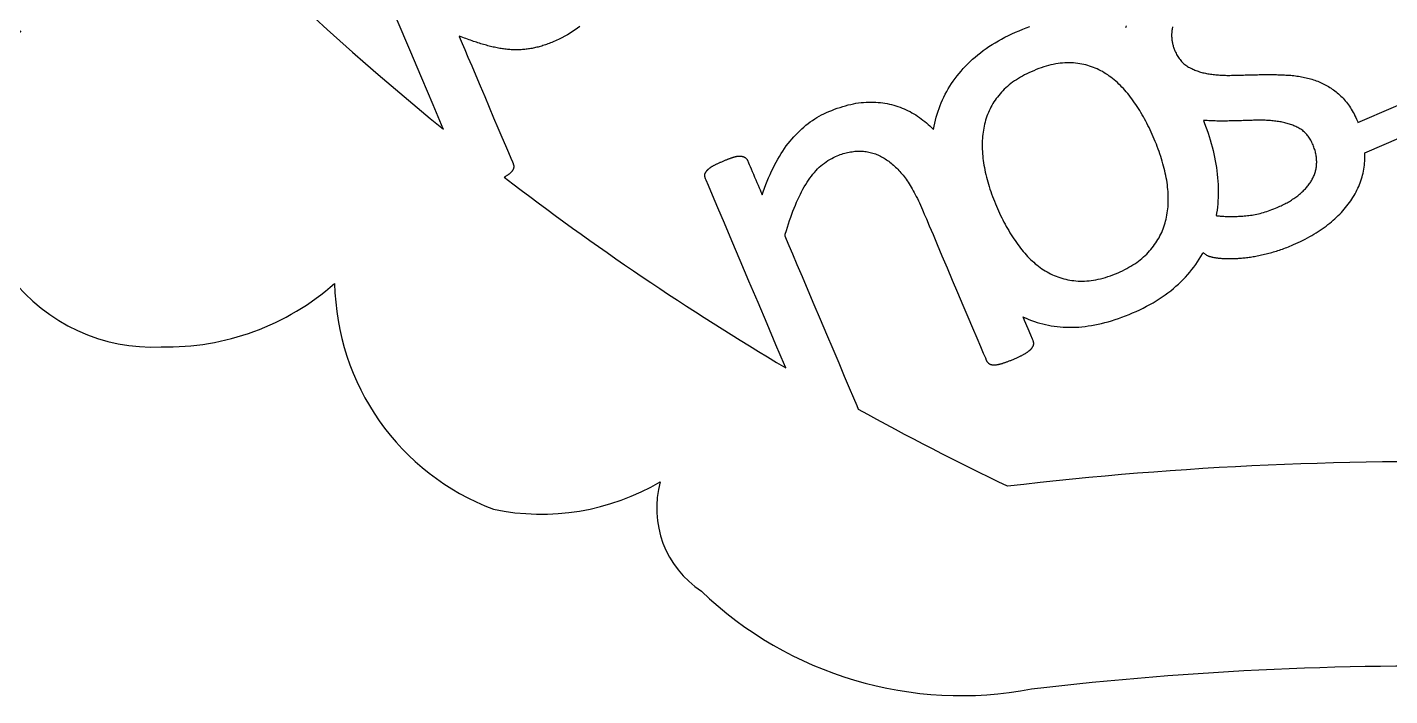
# Model space of a CAD drawing. Header units: millimetres. Extents: x 47 to 159, y 49 to 299.
# Drawn here: x 71.33 to 96.38, y 132.75 to 145.03 of the extents above; entities that cross this region are included whole.
import ezdxf

# ---------------------------------------------------------------- set-up
doc = ezdxf.new("R2010")
doc.units = ezdxf.units.MM

# ---------------------------------------------------------------- blocks, each defined once
blk = doc.blocks.new('angel 01')
for points in [[(-68, 122.31, 0.389328), (-66.265, 117.973, 0.114758), (-60.54, 117.881, -0.081614), (-61.243, 117.289, 0.148086), (-63.741, 114.746, 0.43819), (-62.304, 110.554, 0.163222), (-58.587, 110.092, 0.092049), (-61.266, 107.598, 0.325335), (-60.213, 103.083, 0.138204), (-56.213, 102.821, 0.196608), (-57.518, 99.458, 0.258381), (-55.606, 95.973, 0.121039), (-51.446, 96.166, 0.136258), (-52.183, 94.634, 0.519185), (-48.862, 90.36, 0.188188), (-45.675, 91.526, 0.307942), (-42.756, 87.377, 0.187333), (-39.688, 87.882, 0.327586), (-38.934, 85.873, 0.243342), (-32.862, 84.074, -0.036669), (-23.932, 84.474, -0.35863)], [(-50.787, 101.367, 0.04796), (-43.676, 94.361), (-43.679, 94.369), (-43.865, 94.808), (-44.072, 95.296), (-44.294, 95.819), (-44.525, 96.362)], [(-41.167, 96.247), (-41.211, 96.215), (-41.256, 96.184), (-41.301, 96.154), (-41.348, 96.125), (-41.397, 96.096), (-41.446, 96.069), (-41.496, 96.042), (-41.548, 96.017), (-41.601, 95.992), (-41.655, 95.968), (-41.685, 95.955), (-41.708, 95.946), (-41.731, 95.937), (-41.754, 95.928), (-41.778, 95.92), (-41.8, 95.912), (-41.823, 95.904), (-41.846, 95.896), (-41.869, 95.889), (-41.891, 95.883), (-41.914, 95.876), (-41.936, 95.87), (-41.959, 95.865), (-41.981, 95.859), (-42.003, 95.854), (-42.025, 95.85), (-42.047, 95.845), (-42.069, 95.841), (-42.091, 95.838), (-42.113, 95.835), (-42.135, 95.832), (-42.157, 95.829), (-42.179, 95.827), (-42.202, 95.825), (-42.224, 95.823), (-42.246, 95.822), (-42.269, 95.821), (-42.292, 95.82), (-42.314, 95.819), (-42.337, 95.819), (-42.36, 95.82), (-42.383, 95.82), (-42.406, 95.821), (-42.429, 95.822), (-42.452, 95.823), (-42.475, 95.825), (-42.498, 95.827), (-42.522, 95.83), (-42.545, 95.832), (-42.569, 95.835), (-42.592, 95.839), (-42.616, 95.842), (-42.64, 95.846), (-42.664, 95.85), (-42.688, 95.855), (-42.713, 95.86), (-42.737, 95.865), (-42.762, 95.87), (-42.786, 95.876), (-42.811, 95.882), (-42.836, 95.888), (-42.861, 95.895), (-42.886, 95.902), (-42.911, 95.909), (-42.936, 95.916), (-42.962, 95.924), (-42.988, 95.932), (-43.014, 95.94), (-43.04, 95.949), (-43.067, 95.957), (-43.094, 95.966), (-43.121, 95.975), (-43.149, 95.985), (-43.176, 95.995), (-43.204, 96.004), (-43.232, 96.015), (-43.261, 96.025), (-43.29, 96.036), (-43.319, 96.046), (-43.348, 96.057), (-43.377, 96.069), (-43.386, 96.066), (-43.367, 96.02), (-43.332, 95.938), (-43.284, 95.825), (-43.224, 95.685), (-43.156, 95.524), (-43.081, 95.346), (-43, 95.157), (-42.917, 94.962), (-42.834, 94.765), (-42.752, 94.571), (-42.673, 94.386), (-42.6, 94.215), (-42.535, 94.062), (-42.48, 93.932), (-42.437, 93.831), (-42.408, 93.763), (-42.396, 93.733), (-42.394, 93.728), (-42.392, 93.724), (-42.391, 93.719), (-42.389, 93.714), (-42.388, 93.71), (-42.387, 93.705), (-42.386, 93.701), (-42.385, 93.696), (-42.384, 93.691), (-42.384, 93.687), (-42.383, 93.682), (-42.383, 93.678), (-42.383, 93.673), (-42.383, 93.668), (-42.384, 93.664), (-42.384, 93.659), (-42.385, 93.655), (-42.385, 93.65), (-42.386, 93.646), (-42.387, 93.641), (-42.389, 93.637), (-42.39, 93.632), (-42.392, 93.628), (-42.394, 93.623), (-42.396, 93.619), (-42.398, 93.614), (-42.401, 93.61), (-42.403, 93.605), (-42.406, 93.601), (-42.409, 93.596), (-42.413, 93.592), (-42.416, 93.587), (-42.42, 93.582), (-42.424, 93.578), (-42.428, 93.573), (-42.432, 93.569), (-42.436, 93.564), (-42.441, 93.56), (-42.446, 93.555), (-42.451, 93.55), (-42.457, 93.545), (-42.462, 93.541), (-42.468, 93.536), (-42.475, 93.531), (-42.481, 93.526), (-42.488, 93.521), (-42.495, 93.516), (-42.502, 93.512), (-42.51, 93.507), (-42.517, 93.502), (-42.526, 93.496), (-42.534, 93.491), (-42.542, 93.486), (-42.551, 93.481), (-42.557, 93.478, 0.029979), (-37.382, 89.976), (-37.406, 90.033), (-37.562, 90.4), (-37.725, 90.785), (-37.892, 91.178), (-38.058, 91.57), (-38.219, 91.949), (-38.371, 92.307), (-38.509, 92.633), (-38.63, 92.918), (-38.729, 93.151), (-38.802, 93.324), (-38.845, 93.424), (-38.856, 93.449), (-38.857, 93.453), (-38.859, 93.458), (-38.861, 93.462), (-38.862, 93.467), (-38.864, 93.471), (-38.865, 93.476), (-38.866, 93.48), (-38.867, 93.484), (-38.868, 93.489), (-38.868, 93.493), (-38.869, 93.497), (-38.869, 93.501), (-38.87, 93.506), (-38.87, 93.51), (-38.87, 93.514), (-38.87, 93.518), (-38.869, 93.522), (-38.869, 93.526), (-38.868, 93.53), (-38.868, 93.534), (-38.867, 93.538), (-38.865, 93.542), (-38.864, 93.546), (-38.862, 93.551), (-38.86, 93.555), (-38.858, 93.559), (-38.856, 93.564), (-38.854, 93.568), (-38.851, 93.573), (-38.848, 93.577), (-38.845, 93.582), (-38.842, 93.586), (-38.838, 93.591), (-38.834, 93.596), (-38.83, 93.601), (-38.826, 93.606), (-38.822, 93.61), (-38.817, 93.615), (-38.813, 93.62), (-38.808, 93.625), (-38.802, 93.629), (-38.797, 93.634), (-38.791, 93.639), (-38.786, 93.643), (-38.78, 93.648), (-38.773, 93.653), (-38.767, 93.657), (-38.76, 93.662), (-38.754, 93.666), (-38.746, 93.671), (-38.739, 93.675), (-38.732, 93.679), (-38.724, 93.684), (-38.716, 93.688), (-38.708, 93.692), (-38.699, 93.697), (-38.691, 93.702), (-38.682, 93.706), (-38.672, 93.711), (-38.662, 93.716), (-38.652, 93.721), (-38.642, 93.726), (-38.631, 93.731), (-38.62, 93.736), (-38.609, 93.741), (-38.597, 93.746), (-38.585, 93.752), (-38.573, 93.757), (-38.56, 93.763), (-38.547, 93.768), (-38.534, 93.774), (-38.521, 93.779), (-38.509, 93.785), (-38.496, 93.79), (-38.484, 93.795), (-38.472, 93.799), (-38.461, 93.804), (-38.449, 93.808), (-38.438, 93.813), (-38.427, 93.817), (-38.417, 93.821), (-38.406, 93.825), (-38.396, 93.828), (-38.386, 93.832), (-38.376, 93.835), (-38.366, 93.838), (-38.357, 93.842), (-38.348, 93.844), (-38.339, 93.847), (-38.33, 93.85), (-38.322, 93.852), (-38.313, 93.854), (-38.305, 93.857), (-38.297, 93.858), (-38.289, 93.86), (-38.282, 93.862), (-38.274, 93.863), (-38.267, 93.864), (-38.259, 93.865), (-38.252, 93.866), (-38.246, 93.866), (-38.239, 93.866), (-38.232, 93.867), (-38.226, 93.866), (-38.22, 93.866), (-38.214, 93.866), (-38.208, 93.865), (-38.202, 93.864), (-38.197, 93.864), (-38.191, 93.863), (-38.186, 93.862), (-38.181, 93.861), (-38.176, 93.86), (-38.171, 93.858), (-38.166, 93.857), (-38.162, 93.855), (-38.157, 93.854), (-38.153, 93.852), (-38.149, 93.85), (-38.145, 93.848), (-38.141, 93.846), (-38.137, 93.844), (-38.133, 93.842), (-38.13, 93.84), (-38.126, 93.838), (-38.123, 93.835), (-38.12, 93.833), (-38.117, 93.83), (-38.113, 93.827), (-38.11, 93.824), (-38.108, 93.821), (-38.105, 93.818), (-38.102, 93.814), (-38.099, 93.811), (-38.097, 93.807), (-38.094, 93.803), (-38.092, 93.799), (-38.089, 93.795), (-38.087, 93.791), (-38.085, 93.787), (-38.083, 93.783), (-38.081, 93.778), (-38.079, 93.774), (-38.074, 93.762), (-38.064, 93.74), (-38.052, 93.71), (-38.036, 93.673), (-38.018, 93.63), (-37.998, 93.583), (-37.977, 93.533), (-37.955, 93.481), (-37.933, 93.429), (-37.911, 93.378), (-37.89, 93.33), (-37.871, 93.284), (-37.854, 93.244), (-37.839, 93.21), (-37.828, 93.183), (-37.82, 93.165), (-37.817, 93.157), (-37.798, 93.212), (-37.774, 93.278), (-37.749, 93.343), (-37.724, 93.407), (-37.698, 93.469), (-37.671, 93.529), (-37.644, 93.588), (-37.616, 93.646), (-37.588, 93.702), (-37.559, 93.756), (-37.529, 93.809), (-37.499, 93.861), (-37.468, 93.911), (-37.437, 93.959), (-37.404, 94.006), (-37.372, 94.052), (-37.338, 94.096), (-37.304, 94.138), (-37.27, 94.18), (-37.235, 94.219), (-37.199, 94.258), (-37.163, 94.295), (-37.126, 94.332), (-37.088, 94.366), (-37.05, 94.4), (-37.011, 94.432), (-36.972, 94.463), (-36.932, 94.493), (-36.891, 94.521), (-36.85, 94.548), (-36.809, 94.574), (-36.766, 94.599), (-36.723, 94.622), (-36.68, 94.644), (-36.636, 94.665), (-36.59, 94.685), (-36.538, 94.706), (-36.486, 94.726), (-36.435, 94.745), (-36.384, 94.762), (-36.334, 94.778), (-36.284, 94.792), (-36.235, 94.806), (-36.187, 94.817), (-36.138, 94.827), (-36.091, 94.836), (-36.044, 94.844), (-35.997, 94.85), (-35.951, 94.854), (-35.905, 94.858), (-35.86, 94.86), (-35.816, 94.86), (-35.772, 94.859), (-35.728, 94.857), (-35.685, 94.854), (-35.643, 94.849), (-35.6, 94.844), (-35.559, 94.837), (-35.518, 94.83), (-35.477, 94.822), (-35.437, 94.812), (-35.397, 94.802), (-35.358, 94.79), (-35.319, 94.778), (-35.281, 94.765), (-35.243, 94.75), (-35.206, 94.735), (-35.169, 94.719), (-35.133, 94.701), (-35.097, 94.683), (-35.062, 94.664), (-35.027, 94.643), (-34.993, 94.622), (-34.959, 94.6), (-34.926, 94.577), (-34.893, 94.553), (-34.86, 94.529), (-34.828, 94.503), (-34.797, 94.477), (-34.765, 94.449), (-34.735, 94.421), (-34.705, 94.392), (-34.675, 94.362), (-34.665, 94.352), (-34.664, 94.357), (-34.653, 94.414), (-34.642, 94.47), (-34.629, 94.525), (-34.614, 94.581), (-34.599, 94.635), (-34.582, 94.689), (-34.563, 94.743), (-34.543, 94.796), (-34.522, 94.848), (-34.499, 94.9), (-34.475, 94.951), (-34.45, 95.002), (-34.423, 95.052), (-34.395, 95.101), (-34.366, 95.15), (-34.335, 95.198), (-34.302, 95.246), (-34.269, 95.293), (-34.233, 95.339), (-34.197, 95.385), (-34.159, 95.43), (-34.12, 95.475), (-34.079, 95.519), (-34.037, 95.562), (-33.993, 95.605), (-33.948, 95.646), (-33.901, 95.687), (-33.853, 95.727), (-33.804, 95.766), (-33.752, 95.804), (-33.7, 95.842), (-33.646, 95.878), (-33.59, 95.914), (-33.533, 95.949), (-33.474, 95.983), (-33.414, 96.017), (-33.352, 96.049), (-33.289, 96.081), (-33.224, 96.111), (-33.158, 96.141), (-33.091, 96.17), (-33.025, 96.197), (-32.96, 96.222), (-32.896, 96.246)], [(-23.711, 88.219, 0.03711), (-33.304, 87.798, -0.014774), (-36.043, 89.21), (-36.071, 89.275), (-36.132, 89.419), (-36.21, 89.602), (-36.301, 89.818), (-36.403, 90.058), (-36.513, 90.317), (-36.628, 90.588), (-36.745, 90.863), (-36.86, 91.135), (-36.972, 91.398), (-37.077, 91.645), (-37.172, 91.869), (-37.254, 92.062), (-37.32, 92.219), (-37.368, 92.331), (-37.394, 92.392), (-37.39, 92.431), (-37.371, 92.496), (-37.351, 92.56), (-37.332, 92.622), (-37.312, 92.683), (-37.291, 92.742), (-37.27, 92.8), (-37.249, 92.857), (-37.227, 92.912), (-37.205, 92.965), (-37.183, 93.018), (-37.16, 93.068), (-37.137, 93.118), (-37.114, 93.166), (-37.09, 93.212), (-37.066, 93.258), (-37.041, 93.301), (-37.016, 93.344), (-36.991, 93.384), (-36.965, 93.424), (-36.938, 93.462), (-36.911, 93.498), (-36.883, 93.534), (-36.855, 93.567), (-36.826, 93.6), (-36.796, 93.63), (-36.766, 93.66), (-36.735, 93.688), (-36.704, 93.714), (-36.672, 93.739), (-36.639, 93.763), (-36.606, 93.785), (-36.572, 93.806), (-36.537, 93.825), (-36.502, 93.843), (-36.466, 93.859), (-36.437, 93.872), (-36.409, 93.882), (-36.381, 93.893), (-36.354, 93.902), (-36.326, 93.911), (-36.299, 93.919), (-36.272, 93.926), (-36.244, 93.933), (-36.218, 93.938), (-36.191, 93.943), (-36.164, 93.947), (-36.137, 93.951), (-36.111, 93.954), (-36.085, 93.956), (-36.059, 93.957), (-36.032, 93.957), (-36.006, 93.957), (-35.981, 93.956), (-35.955, 93.954), (-35.93, 93.952), (-35.904, 93.948), (-35.879, 93.945), (-35.854, 93.94), (-35.83, 93.934), (-35.806, 93.928), (-35.781, 93.922), (-35.757, 93.914), (-35.734, 93.906), (-35.71, 93.897), (-35.687, 93.887), (-35.664, 93.877), (-35.641, 93.866), (-35.619, 93.854), (-35.596, 93.842), (-35.574, 93.829), (-35.552, 93.815), (-35.53, 93.8), (-35.509, 93.785), (-35.487, 93.77), (-35.466, 93.753), (-35.445, 93.736), (-35.424, 93.719), (-35.404, 93.701), (-35.383, 93.683), (-35.363, 93.663), (-35.343, 93.644), (-35.323, 93.623), (-35.303, 93.603), (-35.284, 93.581), (-35.264, 93.559), (-35.245, 93.536), (-35.226, 93.513), (-35.207, 93.49), (-35.188, 93.465), (-35.17, 93.44), (-35.151, 93.413), (-35.132, 93.386), (-35.114, 93.357), (-35.095, 93.327), (-35.076, 93.296), (-35.057, 93.264), (-35.038, 93.23), (-35.019, 93.196), (-35.001, 93.16), (-34.982, 93.123), (-34.963, 93.085), (-34.944, 93.046), (-34.925, 93.006), (-34.906, 92.964), (-34.887, 92.921), (-34.868, 92.878), (-34.855, 92.848), (-34.835, 92.801), (-34.797, 92.711), (-34.743, 92.584), (-34.675, 92.424), (-34.597, 92.239), (-34.51, 92.034), (-34.416, 91.815), (-34.32, 91.587), (-34.222, 91.357), (-34.126, 91.129), (-34.033, 90.911), (-33.947, 90.708), (-33.869, 90.525), (-33.803, 90.368), (-33.75, 90.244), (-33.713, 90.158), (-33.695, 90.116), (-33.692, 90.109), (-33.69, 90.105), (-33.688, 90.1), (-33.686, 90.096), (-33.683, 90.092), (-33.681, 90.088), (-33.678, 90.084), (-33.676, 90.08), (-33.673, 90.077), (-33.67, 90.073), (-33.667, 90.07), (-33.664, 90.067), (-33.661, 90.064), (-33.658, 90.061), (-33.654, 90.058), (-33.651, 90.056), (-33.647, 90.053), (-33.644, 90.051), (-33.64, 90.049), (-33.636, 90.047), (-33.632, 90.045), (-33.628, 90.043), (-33.624, 90.041), (-33.619, 90.04), (-33.615, 90.038), (-33.61, 90.037), (-33.605, 90.036), (-33.6, 90.034), (-33.595, 90.033), (-33.589, 90.033), (-33.584, 90.032), (-33.578, 90.031), (-33.573, 90.031), (-33.567, 90.03), (-33.561, 90.03), (-33.555, 90.03), (-33.548, 90.03), (-33.542, 90.03), (-33.535, 90.03), (-33.528, 90.031), (-33.521, 90.031), (-33.514, 90.032), (-33.506, 90.033), (-33.498, 90.034), (-33.49, 90.035), (-33.482, 90.037), (-33.474, 90.038), (-33.465, 90.04), (-33.456, 90.042), (-33.447, 90.044), (-33.438, 90.046), (-33.429, 90.049), (-33.419, 90.051), (-33.41, 90.054), (-33.4, 90.057), (-33.389, 90.06), (-33.379, 90.064), (-33.368, 90.067), (-33.357, 90.071), (-33.346, 90.075), (-33.334, 90.079), (-33.322, 90.083), (-33.31, 90.087), (-33.298, 90.092), (-33.285, 90.097), (-33.272, 90.102), (-33.259, 90.107), (-33.245, 90.112), (-33.232, 90.118), (-33.218, 90.124), (-33.203, 90.13), (-33.189, 90.136), (-33.175, 90.142), (-33.162, 90.148), (-33.148, 90.153), (-33.136, 90.159), (-33.123, 90.165), (-33.111, 90.171), (-33.099, 90.176), (-33.087, 90.182), (-33.075, 90.187), (-33.064, 90.193), (-33.053, 90.198), (-33.043, 90.204), (-33.033, 90.209), (-33.023, 90.214), (-33.013, 90.22), (-33.003, 90.225), (-32.994, 90.23), (-32.985, 90.235), (-32.977, 90.24), (-32.968, 90.245), (-32.96, 90.25), (-32.953, 90.255), (-32.945, 90.26), (-32.938, 90.265), (-32.931, 90.27), (-32.924, 90.275), (-32.917, 90.28), (-32.911, 90.285), (-32.905, 90.29), (-32.899, 90.294), (-32.894, 90.299), (-32.889, 90.304), (-32.884, 90.308), (-32.879, 90.313), (-32.874, 90.318), (-32.87, 90.322), (-32.866, 90.327), (-32.862, 90.331), (-32.858, 90.336), (-32.855, 90.34), (-32.852, 90.345), (-32.849, 90.349), (-32.846, 90.353), (-32.843, 90.358), (-32.84, 90.362), (-32.838, 90.367), (-32.836, 90.371), (-32.834, 90.375), (-32.832, 90.38), (-32.83, 90.384), (-32.829, 90.388), (-32.827, 90.392), (-32.826, 90.397), (-32.825, 90.401), (-32.825, 90.405), (-32.824, 90.409), (-32.824, 90.413), (-32.823, 90.418), (-32.823, 90.422), (-32.823, 90.426), (-32.824, 90.431), (-32.824, 90.435), (-32.825, 90.44), (-32.825, 90.444), (-32.826, 90.449), (-32.827, 90.453), (-32.829, 90.458), (-32.83, 90.462), (-32.832, 90.467), (-32.833, 90.472), (-32.835, 90.477), (-32.846, 90.502), (-32.878, 90.576), (-32.927, 90.692), (-32.991, 90.843), (-33.02, 90.912), (-33.011, 90.907), (-32.962, 90.885), (-32.912, 90.864), (-32.863, 90.845), (-32.812, 90.827), (-32.761, 90.81), (-32.71, 90.795), (-32.658, 90.781), (-32.606, 90.769), (-32.553, 90.758), (-32.5, 90.748), (-32.446, 90.74), (-32.391, 90.733), (-32.337, 90.728), (-32.281, 90.724), (-32.225, 90.721), (-32.169, 90.72), (-32.112, 90.72), (-32.055, 90.722), (-31.997, 90.725), (-31.939, 90.73), (-31.88, 90.736), (-31.821, 90.744), (-31.761, 90.753), (-31.701, 90.764), (-31.64, 90.776), (-31.579, 90.79), (-31.517, 90.805), (-31.455, 90.822), (-31.392, 90.841), (-31.329, 90.861), (-31.265, 90.882), (-31.201, 90.905), (-31.136, 90.93), (-31.071, 90.956), (-31.005, 90.983), (-30.939, 91.013), (-30.874, 91.043), (-30.81, 91.074), (-30.748, 91.106), (-30.688, 91.139), (-30.628, 91.172), (-30.571, 91.207), (-30.515, 91.242), (-30.46, 91.278), (-30.407, 91.316), (-30.355, 91.354), (-30.304, 91.392), (-30.255, 91.432), (-30.208, 91.473), (-30.162, 91.514), (-30.118, 91.557), (-30.074, 91.6), (-30.033, 91.644), (-29.993, 91.689), (-29.954, 91.734), (-29.917, 91.78), (-29.881, 91.826), (-29.846, 91.873), (-29.813, 91.921), (-29.781, 91.969), (-29.751, 92.018), (-29.722, 92.067), (-29.707, 92.093), (-29.702, 92.088), (-29.694, 92.081), (-29.686, 92.074), (-29.678, 92.068), (-29.67, 92.062), (-29.661, 92.056), (-29.653, 92.051), (-29.645, 92.046), (-29.636, 92.041), (-29.628, 92.037), (-29.619, 92.033), (-29.61, 92.03), (-29.601, 92.026), (-29.592, 92.023), (-29.583, 92.02), (-29.572, 92.018), (-29.562, 92.015), (-29.551, 92.012), (-29.54, 92.01), (-29.528, 92.007), (-29.515, 92.005), (-29.503, 92.003), (-29.489, 92), (-29.476, 91.998), (-29.461, 91.996), (-29.447, 91.995), (-29.432, 91.993), (-29.416, 91.991), (-29.4, 91.99), (-29.384, 91.988), (-29.367, 91.987), (-29.35, 91.986), (-29.332, 91.984), (-29.314, 91.984), (-29.296, 91.983), (-29.277, 91.982), (-29.258, 91.982), (-29.239, 91.982), (-29.219, 91.982), (-29.199, 91.982), (-29.179, 91.982), (-29.159, 91.983), (-29.138, 91.984), (-29.117, 91.985), (-29.095, 91.986), (-29.073, 91.987), (-29.051, 91.989), (-29.028, 91.99), (-29.006, 91.992), (-28.982, 91.994), (-28.959, 91.996), (-28.936, 91.999), (-28.912, 92.002), (-28.888, 92.005), (-28.863, 92.008), (-28.839, 92.011), (-28.814, 92.015), (-28.789, 92.019), (-28.764, 92.024), (-28.738, 92.028), (-28.713, 92.033), (-28.687, 92.038), (-28.66, 92.044), (-28.634, 92.049), (-28.607, 92.055), (-28.58, 92.061), (-28.553, 92.067), (-28.526, 92.074), (-28.499, 92.081), (-28.472, 92.088), (-28.444, 92.096), (-28.417, 92.104), (-28.39, 92.112), (-28.362, 92.121), (-28.335, 92.129), (-28.307, 92.139), (-28.28, 92.148), (-28.252, 92.158), (-28.224, 92.168), (-28.197, 92.178), (-28.169, 92.189), (-28.141, 92.2), (-28.113, 92.211), (-28.085, 92.223), (-28.048, 92.239), (-28.003, 92.258), (-27.959, 92.278), (-27.916, 92.299), (-27.873, 92.32), (-27.831, 92.342), (-27.79, 92.363), (-27.75, 92.386), (-27.71, 92.409), (-27.671, 92.432), (-27.632, 92.455), (-27.594, 92.479), (-27.557, 92.504), (-27.521, 92.529), (-27.485, 92.554), (-27.45, 92.58), (-27.416, 92.606), (-27.382, 92.633), (-27.349, 92.66), (-27.317, 92.688), (-27.285, 92.716), (-27.255, 92.744), (-27.225, 92.772), (-27.196, 92.801), (-27.168, 92.83), (-27.141, 92.86), (-27.115, 92.89), (-27.089, 92.92), (-27.065, 92.95), (-27.041, 92.981), (-27.018, 93.013), (-26.996, 93.044), (-26.975, 93.076), (-26.954, 93.108), (-26.934, 93.141), (-26.916, 93.174), (-26.898, 93.207), (-26.881, 93.24), (-26.865, 93.274), (-26.849, 93.308), (-26.835, 93.342), (-26.822, 93.377), (-26.81, 93.411), (-26.798, 93.446), (-26.788, 93.482), (-26.778, 93.517), (-26.769, 93.553), (-26.762, 93.589), (-26.755, 93.625), (-26.749, 93.662), (-26.744, 93.698), (-26.74, 93.735), (-26.738, 93.773), (-26.735, 93.81), (-26.734, 93.848), (-26.734, 93.886), (-26.735, 93.924), (-26.735, 93.926), (-22.997, 95.536)]]:
    blk.add_lwpolyline(points, format="xyb")
for points in [[(-31.143, 96.243), (-31.123, 96.234), (-31.118, 96.258)], [(-30.27, 96.241), (-30.274, 96.225), (-30.277, 96.209), (-30.28, 96.193), (-30.282, 96.177), (-30.284, 96.161), (-30.286, 96.145), (-30.287, 96.128), (-30.288, 96.112), (-30.288, 96.095), (-30.288, 96.079), (-30.288, 96.062), (-30.287, 96.046), (-30.286, 96.029), (-30.284, 96.013), (-30.282, 95.996), (-30.28, 95.98), (-30.277, 95.963), (-30.274, 95.947), (-30.27, 95.93), (-30.266, 95.914), (-30.262, 95.898), (-30.257, 95.881), (-30.252, 95.865), (-30.246, 95.849), (-30.241, 95.832), (-30.234, 95.816), (-30.227, 95.799), (-30.217, 95.777), (-30.207, 95.755), (-30.196, 95.734), (-30.185, 95.714), (-30.173, 95.695), (-30.16, 95.676), (-30.148, 95.657), (-30.134, 95.64), (-30.121, 95.623), (-30.106, 95.607), (-30.092, 95.592), (-30.077, 95.577), (-30.061, 95.563), (-30.045, 95.549), (-30.028, 95.537), (-30.011, 95.524), (-29.994, 95.513), (-29.975, 95.502), (-29.957, 95.492), (-29.938, 95.482), (-29.919, 95.473), (-29.9, 95.464), (-29.881, 95.455), (-29.861, 95.447), (-29.841, 95.439), (-29.82, 95.431), (-29.799, 95.424), (-29.778, 95.417), (-29.757, 95.411), (-29.735, 95.405), (-29.713, 95.399), (-29.691, 95.394), (-29.668, 95.389), (-29.645, 95.384), (-29.622, 95.38), (-29.599, 95.376), (-29.575, 95.373), (-29.551, 95.37), (-29.527, 95.367), (-29.502, 95.364), (-29.477, 95.361), (-29.452, 95.359), (-29.427, 95.357), (-29.402, 95.355), (-29.376, 95.354), (-29.35, 95.353), (-29.324, 95.352), (-29.298, 95.351), (-29.271, 95.35), (-29.244, 95.35), (-29.217, 95.35), (-29.19, 95.351), (-29.162, 95.351), (-29.135, 95.352), (-29.107, 95.353), (-29.079, 95.353), (-29.051, 95.354), (-29.023, 95.355), (-28.995, 95.356), (-28.967, 95.356), (-28.938, 95.357), (-28.91, 95.358), (-28.882, 95.359), (-28.853, 95.359), (-28.825, 95.36), (-28.796, 95.361), (-28.768, 95.361), (-28.739, 95.362), (-28.71, 95.362), (-28.681, 95.363), (-28.652, 95.364), (-28.623, 95.364), (-28.595, 95.365), (-28.566, 95.365), (-28.537, 95.365), (-28.508, 95.365), (-28.479, 95.365), (-28.45, 95.365), (-28.421, 95.364), (-28.391, 95.364), (-28.362, 95.363), (-28.333, 95.362), (-28.304, 95.361), (-28.275, 95.36), (-28.246, 95.359), (-28.216, 95.358), (-28.187, 95.356), (-28.158, 95.355), (-28.128, 95.353), (-28.099, 95.351), (-28.07, 95.348), (-28.041, 95.345), (-28.012, 95.342), (-27.984, 95.338), (-27.955, 95.334), (-27.927, 95.329), (-27.899, 95.324), (-27.871, 95.319), (-27.844, 95.313), (-27.816, 95.307), (-27.789, 95.3), (-27.762, 95.293), (-27.735, 95.286), (-27.708, 95.278), (-27.682, 95.269), (-27.656, 95.26), (-27.629, 95.251), (-27.603, 95.241), (-27.578, 95.231), (-27.552, 95.22), (-27.527, 95.209), (-27.502, 95.197), (-27.477, 95.184), (-27.453, 95.171), (-27.428, 95.158), (-27.404, 95.144), (-27.381, 95.129), (-27.357, 95.113), (-27.334, 95.098), (-27.311, 95.081), (-27.288, 95.064), (-27.265, 95.046), (-27.243, 95.028), (-27.221, 95.01), (-27.199, 94.99), (-27.178, 94.97), (-27.156, 94.95), (-27.136, 94.928), (-27.115, 94.906), (-27.095, 94.883), (-27.076, 94.859), (-27.057, 94.834), (-27.038, 94.809), (-27.02, 94.783), (-27.002, 94.756), (-26.985, 94.728), (-26.968, 94.699), (-26.951, 94.67), (-26.935, 94.64), (-26.919, 94.609), (-26.904, 94.577), (-26.889, 94.544), (-26.874, 94.511), (-26.862, 94.481), (-24.245, 95.608)]]:
    blk.add_lwpolyline(points)
for points in [[(-30.607, 94.179), (-30.626, 94.222), (-30.644, 94.265), (-30.664, 94.307), (-30.683, 94.348), (-30.703, 94.39), (-30.723, 94.43), (-30.744, 94.47), (-30.765, 94.51), (-30.786, 94.55), (-30.808, 94.588), (-30.83, 94.627), (-30.852, 94.665), (-30.875, 94.702), (-30.898, 94.739), (-30.921, 94.776), (-30.945, 94.812), (-30.969, 94.847), (-30.993, 94.882), (-31.018, 94.917), (-31.043, 94.95), (-31.069, 94.983), (-31.095, 95.015), (-31.121, 95.046), (-31.147, 95.076), (-31.174, 95.106), (-31.202, 95.135), (-31.229, 95.163), (-31.257, 95.19), (-31.286, 95.216), (-31.315, 95.242), (-31.344, 95.267), (-31.373, 95.291), (-31.403, 95.314), (-31.434, 95.337), (-31.464, 95.358), (-31.495, 95.379), (-31.527, 95.399), (-31.559, 95.418), (-31.591, 95.435), (-31.624, 95.452), (-31.657, 95.468), (-31.691, 95.483), (-31.725, 95.496), (-31.76, 95.509), (-31.795, 95.521), (-31.83, 95.531), (-31.867, 95.541), (-31.903, 95.55), (-31.94, 95.557), (-31.977, 95.564), (-32.015, 95.57), (-32.054, 95.574), (-32.092, 95.578), (-32.132, 95.58), (-32.171, 95.581), (-32.212, 95.581), (-32.252, 95.579), (-32.293, 95.576), (-32.335, 95.572), (-32.377, 95.566), (-32.42, 95.559), (-32.463, 95.551), (-32.506, 95.541), (-32.55, 95.53), (-32.595, 95.518), (-32.64, 95.504), (-32.685, 95.489), (-32.731, 95.473), (-32.777, 95.455), (-32.824, 95.436), (-32.869, 95.417), (-32.911, 95.398), (-32.952, 95.378), (-32.992, 95.358), (-33.031, 95.337), (-33.069, 95.315), (-33.106, 95.293), (-33.142, 95.27), (-33.177, 95.247), (-33.211, 95.223), (-33.243, 95.198), (-33.275, 95.173), (-33.306, 95.148), (-33.335, 95.121), (-33.364, 95.095), (-33.391, 95.067), (-33.417, 95.039), (-33.442, 95.011), (-33.466, 94.982), (-33.49, 94.952), (-33.512, 94.922), (-33.533, 94.892), (-33.554, 94.861), (-33.573, 94.83), (-33.592, 94.798), (-33.61, 94.766), (-33.626, 94.733), (-33.642, 94.7), (-33.657, 94.666), (-33.671, 94.632), (-33.684, 94.597), (-33.696, 94.562), (-33.707, 94.527), (-33.717, 94.491), (-33.726, 94.455), (-33.735, 94.418), (-33.742, 94.381), (-33.749, 94.343), (-33.754, 94.305), (-33.759, 94.267), (-33.763, 94.229), (-33.766, 94.19), (-33.769, 94.151), (-33.77, 94.111), (-33.771, 94.071), (-33.771, 94.031), (-33.77, 93.991), (-33.768, 93.95), (-33.765, 93.909), (-33.762, 93.867), (-33.757, 93.825), (-33.752, 93.783), (-33.746, 93.74), (-33.739, 93.698), (-33.731, 93.655), (-33.723, 93.612), (-33.714, 93.568), (-33.704, 93.525), (-33.693, 93.481), (-33.682, 93.437), (-33.67, 93.393), (-33.657, 93.349), (-33.644, 93.305), (-33.629, 93.261), (-33.614, 93.216), (-33.599, 93.171), (-33.582, 93.126), (-33.565, 93.081), (-33.547, 93.036), (-33.529, 92.99), (-33.51, 92.946), (-33.491, 92.902), (-33.471, 92.859), (-33.452, 92.817), (-33.432, 92.775), (-33.412, 92.734), (-33.391, 92.693), (-33.37, 92.653), (-33.349, 92.613), (-33.327, 92.573), (-33.305, 92.535), (-33.283, 92.496), (-33.26, 92.458), (-33.238, 92.421), (-33.214, 92.384), (-33.191, 92.348), (-33.167, 92.312), (-33.143, 92.276), (-33.118, 92.242), (-33.093, 92.208), (-33.068, 92.175), (-33.042, 92.142), (-33.016, 92.111), (-32.989, 92.08), (-32.963, 92.051), (-32.935, 92.022), (-32.908, 91.993), (-32.88, 91.966), (-32.851, 91.939), (-32.823, 91.914), (-32.794, 91.889), (-32.764, 91.865), (-32.734, 91.842), (-32.704, 91.819), (-32.674, 91.797), (-32.643, 91.777), (-32.611, 91.757), (-32.579, 91.738), (-32.547, 91.72), (-32.514, 91.703), (-32.481, 91.687), (-32.447, 91.672), (-32.413, 91.658), (-32.379, 91.645), (-32.344, 91.633), (-32.308, 91.622), (-32.272, 91.612), (-32.236, 91.603), (-32.199, 91.595), (-32.162, 91.588), (-32.125, 91.582), (-32.086, 91.577), (-32.048, 91.572), (-32.009, 91.569), (-31.969, 91.568), (-31.929, 91.567), (-31.889, 91.569), (-31.848, 91.571), (-31.807, 91.575), (-31.765, 91.58), (-31.723, 91.586), (-31.68, 91.594), (-31.636, 91.603), (-31.593, 91.613), (-31.548, 91.625), (-31.504, 91.638), (-31.458, 91.652), (-31.413, 91.668), (-31.367, 91.685), (-31.32, 91.703), (-31.274, 91.722), (-31.232, 91.741), (-31.19, 91.76), (-31.15, 91.78), (-31.111, 91.801), (-31.073, 91.822), (-31.036, 91.844), (-30.999, 91.866), (-30.964, 91.889), (-30.93, 91.913), (-30.897, 91.937), (-30.865, 91.961), (-30.834, 91.987), (-30.804, 92.013), (-30.775, 92.039), (-30.747, 92.066), (-30.72, 92.094), (-30.694, 92.123), (-30.669, 92.152), (-30.645, 92.181), (-30.622, 92.211), (-30.6, 92.241), (-30.578, 92.272), (-30.558, 92.303), (-30.539, 92.334), (-30.52, 92.366), (-30.503, 92.399), (-30.487, 92.431), (-30.471, 92.465), (-30.457, 92.498), (-30.443, 92.532), (-30.43, 92.567), (-30.419, 92.602), (-30.408, 92.637), (-30.398, 92.673), (-30.389, 92.71), (-30.381, 92.746), (-30.374, 92.783), (-30.368, 92.821), (-30.363, 92.858), (-30.358, 92.897), (-30.354, 92.935), (-30.352, 92.974), (-30.35, 93.013), (-30.349, 93.052), (-30.349, 93.092), (-30.349, 93.132), (-30.351, 93.173), (-30.354, 93.214), (-30.357, 93.255), (-30.361, 93.296), (-30.366, 93.338), (-30.372, 93.381), (-30.379, 93.423), (-30.387, 93.466), (-30.395, 93.509), (-30.404, 93.552), (-30.414, 93.596), (-30.424, 93.639), (-30.435, 93.683), (-30.447, 93.727), (-30.46, 93.771), (-30.473, 93.816), (-30.488, 93.861), (-30.502, 93.905), (-30.518, 93.951), (-30.534, 93.996), (-30.551, 94.041), (-30.569, 94.087), (-30.588, 94.133)], [(-29.704, 94.523), (-29.689, 94.484), (-29.664, 94.419), (-29.641, 94.355), (-29.619, 94.29), (-29.598, 94.226), (-29.578, 94.162), (-29.56, 94.098), (-29.542, 94.034), (-29.526, 93.971), (-29.512, 93.908), (-29.498, 93.844), (-29.486, 93.781), (-29.475, 93.719), (-29.465, 93.656), (-29.456, 93.594), (-29.449, 93.531), (-29.443, 93.469), (-29.438, 93.407), (-29.434, 93.346), (-29.432, 93.285), (-29.431, 93.225), (-29.432, 93.165), (-29.434, 93.106), (-29.437, 93.047), (-29.441, 92.988), (-29.447, 92.93), (-29.454, 92.873), (-29.462, 92.815), (-29.47, 92.772), (-29.457, 92.77), (-29.436, 92.769), (-29.415, 92.767), (-29.394, 92.765), (-29.373, 92.764), (-29.351, 92.762), (-29.328, 92.76), (-29.305, 92.759), (-29.282, 92.758), (-29.259, 92.758), (-29.235, 92.757), (-29.211, 92.757), (-29.187, 92.757), (-29.162, 92.757), (-29.137, 92.758), (-29.111, 92.758), (-29.086, 92.759), (-29.059, 92.76), (-29.033, 92.762), (-29.006, 92.763), (-28.979, 92.765), (-28.952, 92.767), (-28.924, 92.77), (-28.896, 92.772), (-28.867, 92.775), (-28.839, 92.779), (-28.81, 92.783), (-28.78, 92.788), (-28.751, 92.794), (-28.721, 92.8), (-28.692, 92.807), (-28.662, 92.814), (-28.631, 92.822), (-28.601, 92.831), (-28.57, 92.84), (-28.539, 92.85), (-28.508, 92.86), (-28.476, 92.871), (-28.444, 92.883), (-28.412, 92.895), (-28.38, 92.908), (-28.348, 92.922), (-28.324, 92.932), (-28.3, 92.943), (-28.276, 92.954), (-28.253, 92.965), (-28.231, 92.976), (-28.208, 92.987), (-28.186, 92.999), (-28.165, 93.01), (-28.144, 93.022), (-28.123, 93.034), (-28.102, 93.047), (-28.082, 93.059), (-28.063, 93.072), (-28.044, 93.085), (-28.025, 93.098), (-28.006, 93.111), (-27.988, 93.124), (-27.97, 93.138), (-27.953, 93.151), (-27.936, 93.165), (-27.92, 93.179), (-27.904, 93.194), (-27.888, 93.208), (-27.873, 93.222), (-27.858, 93.237), (-27.844, 93.252), (-27.83, 93.267), (-27.816, 93.282), (-27.803, 93.297), (-27.79, 93.313), (-27.778, 93.328), (-27.766, 93.344), (-27.754, 93.36), (-27.743, 93.376), (-27.732, 93.392), (-27.722, 93.408), (-27.712, 93.425), (-27.703, 93.441), (-27.694, 93.458), (-27.686, 93.475), (-27.678, 93.492), (-27.67, 93.509), (-27.664, 93.527), (-27.657, 93.544), (-27.652, 93.562), (-27.646, 93.58), (-27.641, 93.598), (-27.637, 93.616), (-27.633, 93.634), (-27.63, 93.652), (-27.627, 93.671), (-27.625, 93.69), (-27.623, 93.709), (-27.622, 93.728), (-27.621, 93.747), (-27.621, 93.766), (-27.622, 93.786), (-27.623, 93.805), (-27.624, 93.825), (-27.627, 93.845), (-27.629, 93.865), (-27.633, 93.885), (-27.637, 93.905), (-27.641, 93.925), (-27.646, 93.946), (-27.652, 93.967), (-27.658, 93.987), (-27.665, 94.008), (-27.672, 94.03), (-27.68, 94.051), (-27.689, 94.072), (-27.698, 94.094), (-27.708, 94.116), (-27.718, 94.136), (-27.729, 94.156), (-27.74, 94.176), (-27.752, 94.195), (-27.764, 94.213), (-27.777, 94.23), (-27.79, 94.247), (-27.804, 94.263), (-27.818, 94.279), (-27.832, 94.294), (-27.847, 94.308), (-27.863, 94.321), (-27.879, 94.334), (-27.895, 94.347), (-27.912, 94.358), (-27.929, 94.369), (-27.947, 94.38), (-27.965, 94.389), (-27.984, 94.399), (-28.002, 94.408), (-28.021, 94.417), (-28.041, 94.425), (-28.061, 94.433), (-28.081, 94.441), (-28.101, 94.448), (-28.122, 94.455), (-28.143, 94.462), (-28.164, 94.468), (-28.186, 94.474), (-28.208, 94.479), (-28.23, 94.484), (-28.253, 94.489), (-28.276, 94.493), (-28.299, 94.497), (-28.323, 94.501), (-28.346, 94.505), (-28.37, 94.508), (-28.395, 94.511), (-28.419, 94.513), (-28.444, 94.516), (-28.468, 94.518), (-28.493, 94.52), (-28.519, 94.521), (-28.544, 94.523), (-28.57, 94.524), (-28.595, 94.525), (-28.621, 94.525), (-28.647, 94.526), (-28.674, 94.526), (-28.7, 94.526), (-28.727, 94.525), (-28.754, 94.525), (-28.781, 94.524), (-28.808, 94.523), (-28.836, 94.522), (-28.863, 94.521), (-28.891, 94.52), (-28.918, 94.52), (-28.946, 94.519), (-28.974, 94.518), (-29.002, 94.517), (-29.03, 94.517), (-29.058, 94.516), (-29.086, 94.515), (-29.115, 94.514), (-29.143, 94.514), (-29.172, 94.513), (-29.2, 94.512), (-29.229, 94.512), (-29.258, 94.511), (-29.287, 94.511), (-29.316, 94.51), (-29.345, 94.51), (-29.374, 94.51), (-29.403, 94.51), (-29.431, 94.511), (-29.46, 94.511), (-29.489, 94.512), (-29.518, 94.513), (-29.547, 94.514), (-29.576, 94.515), (-29.605, 94.516), (-29.634, 94.518), (-29.663, 94.52), (-29.692, 94.522)]]:
    blk.add_lwpolyline(points, close=True)

msp = doc.modelspace()

# ---------------------------------------------------------------- block references
msp.add_blockref('angel 01', (122.661, 48.801))

doc.saveas('drawing.dxf')
